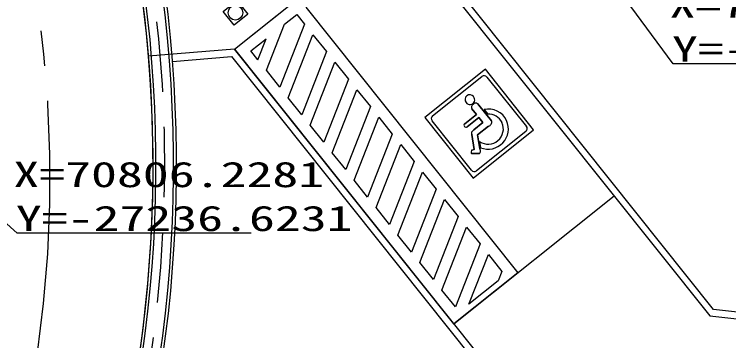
# Model space of a CAD drawing. Units: millimetres on the paper. Extents: x -210 to 190, y -138 to 150.
# Drawn here: x -27.49 to -7.16, y -43.76 to -34.47 of the extents above; entities that cross this region are included whole.
import ezdxf
from ezdxf.enums import TextEntityAlignment as Align

# ---------------------------------------------------------------- set-up
doc = ezdxf.new("R2010")
doc.units = ezdxf.units.MM
doc.linetypes.add('CHAIN2', pattern=[12, 9, -1, 1, -1])
doc.linetypes.add('DASHED2', pattern=[3, 2, -1])
for name, color, linetype in [('0-8_D-STR-1-計線1_計画', 7, 'Continuous'), ('0-C_D-STR-BMK-CLINE', 7, 'CHAIN2'), ('1-2_D-STR-2-計線2_補助', 7, 'Continuous'), ('1-3_D-STR-5-1排水', 7, 'Continuous'), ('1-8_一般', 7, 'Continuous'), ('1-9_D-STR-5-2排水-ＣＬ', 7, 'DASHED2'), ('1-B_D-STR-DIM-3座標', 7, 'Continuous')]:
    doc.layers.add(name, color=color, linetype=linetype)
doc.styles.add('ＭＳ ゴシック', font='')
doc.styles.get('ＭＳ ゴシック').set_extended_font_data('MS Gothic')

msp = doc.modelspace()

# ---------------------------------------------------------------- linework, layer by layer
at = {"layer": '0-8_D-STR-1-計線1_計画'}
for p, q in [((-16.663, -31.826), (-7.696, -43.056)), ((-20.753, -35.519), (-20.323, -35.175)), ((-20.555, -35.767), (-20.323, -35.175)), ((-21.222, -35.466), (-23.667, -35.669)), ((-21.222, -35.466), (-14.326, -44.102)), ((-20.555, -35.767), (-20.753, -35.519)), ((-15.586, -37.364), (-14.182, -36.244)), ((-14.039, -36.26), (-12.918, -37.663)), ((-14.446, -37.043), (-14.426, -37.027)), ((-14.426, -37.027), (-14.446, -37.043)), ((-14.018, -37.314), (-14.12, -37.186)), ((-14.12, -37.186), (-14.018, -37.314)), ((-14.481, -38.911), (-15.602, -37.508)), ((-14.271, -37.408), (-14.604, -37.674)), ((-12.934, -37.807), (-14.338, -38.927)), ((-14.221, -38.27), (-14.249, -38.094)), ((-14.249, -38.094), (-14.221, -38.27)), ((-14.255, -38.434), (-14.466, -38.432)), ((-14.466, -38.432), (-14.255, -38.434)), ((-14.982, -43.281), (-10.424, -39.641)), ((-7.696, -43.056), (-1.835, -43.713))]:
    msp.add_line(p, q, dxfattribs=at)
for points in [[(-21.222, -35.466), (-16.663, -31.826), (-17.402, -26.973)], [(-19.19, -34.271), (-13.159, -41.825), (-14.982, -43.281), (-21.222, -35.466), (-19.398, -34.01)], [(-14.673, -37.587), (-14.34, -37.321), (-14.469, -37.16)], [(-14.469, -37.16), (-14.34, -37.321), (-14.673, -37.587)], [(-14.302, -37.02), (-14.271, -37.058), (-13.915, -37.504)], [(-13.915, -37.504), (-14.271, -37.058), (-14.302, -37.02)], [(-14.604, -37.674), (-14.271, -37.408), (-14.153, -37.556), (-14.409, -37.761), (-14.464, -37.804)], [(-14.464, -37.804), (-14.409, -37.761), (-14.153, -37.556), (-14.271, -37.408)], [(-13.993, -37.657), (-14.307, -37.908), (-14.245, -38.298)], [(-14.245, -38.298), (-14.307, -37.908), (-13.993, -37.657)], [(-14.469, -38.339), (-14.401, -38.324), (-14.47, -37.891)], [(-14.47, -37.891), (-14.401, -38.324), (-14.469, -38.339)]]:
    msp.add_lwpolyline(points, dxfattribs=at)
for points in [[(-19.451, -34.479), (-19.229, -34.756), (-19.931, -36.548), (-20.315, -36.068), (-19.802, -34.759)], [(-18.605, -35.538), (-19.307, -37.33), (-19.691, -36.849), (-18.989, -35.057)], [(-17.981, -36.319), (-18.683, -38.111), (-19.067, -37.63), (-18.365, -35.839)], [(-14.085, -36.038), (-15.808, -37.414), (-14.436, -39.133), (-12.712, -37.757)], [(-18.059, -38.893), (-18.443, -38.412), (-17.741, -36.62), (-17.357, -37.101)], [(-17.435, -39.674), (-17.819, -39.193), (-17.117, -37.401), (-16.733, -37.882)], [(-16.811, -40.455), (-17.195, -39.975), (-16.493, -38.183), (-16.109, -38.664)], [(-16.187, -41.237), (-16.571, -40.756), (-15.869, -38.964), (-15.485, -39.445)], [(-15.563, -42.018), (-15.947, -41.538), (-15.245, -39.746), (-14.861, -40.226)], [(-14.939, -42.8), (-15.323, -42.319), (-14.621, -40.527), (-14.237, -41.008)], [(-13.613, -41.789), (-13.719, -42.059), (-14.551, -42.723), (-13.997, -41.309)]]:
    msp.add_lwpolyline(points, close=True, dxfattribs=at)
for centre, radius, start, end in [((-61.038, -38.775), 37.5, 308.6506, 11.7707), ((-14.119, -36.323), 0.102, 38.6058, 128.6058), ((-14.526, -36.902), 0.138, 38.6058, 218.6058), ((-14.526, -36.902), 0.138, 38.6058, 218.6058), ((-14.526, -36.902), 0.138, 218.6058, 38.6058), ((-14.526, -36.902), 0.138, 218.6058, 38.6058), ((-14.371, -37.126), 0.113, 132.0871, 173.3574), ((-14.371, -37.126), 0.113, 132.0871, 173.3574), ((-14.42, -37.121), 0.0629, 173.3574, 218.6058), ((-14.42, -37.121), 0.0629, 173.3574, 218.6058), ((-14.351, -37.121), 0.12, 79.9818, 128.6058), ((-14.351, -37.121), 0.12, 79.9821, 128.605), ((-14.339, -37.049), 0.0474, 38.6058, 79.9816), ((-14.339, -37.049), 0.0474, 38.6058, 79.9823), ((-13.992, -37.733), 0.562, 24.9119, 103.2285), ((-13.992, -37.733), 0.562, 24.9119, 103.2285), ((-15.522, -37.444), 0.102, 128.6058, 218.6058), ((-13.992, -37.733), 0.42, 24.9696, 93.5594), ((-13.992, -37.733), 0.42, 24.9696, 93.5594), ((-14.639, -37.63), 0.0557, 128.6058, 308.6058), ((-14.639, -37.63), 0.0557, 128.6058, 308.6058), ((-14.006, -37.736), 0.433, 235.8053, 24.5157), ((-14.006, -37.736), 0.433, 235.8053, 24.5157), ((-14.006, -37.736), 0.576, 248.0216, 24.5717), ((-14.006, -37.736), 0.576, 248.0216, 24.5717), ((-13.995, -37.544), 0.0951, 321.7596, 355.9357), ((-13.995, -37.544), 0.0951, 321.7596, 355.9357), ((-13.967, -37.546), 0.0666, 355.9357, 38.6058), ((-13.967, -37.546), 0.0666, 355.9357, 38.6058), ((-14.063, -37.49), 0.182, 292.8333, 321.7596), ((-14.063, -37.49), 0.182, 292.8333, 321.7596), ((-12.998, -37.727), 0.102, 308.6058, 38.6058), ((-14.417, -37.851), 0.066, 135.1938, 216.8568), ((-14.417, -37.851), 0.066, 135.1938, 216.8568), ((-14.406, -38.388), 0.0863, 153.5539, 202.3483), ((-14.406, -38.388), 0.0863, 153.5539, 202.3483), ((-14.465, -38.359), 0.0205, 102.1824, 153.5539), ((-14.465, -38.359), 0.0205, 102.1824, 153.5539), ((-14.27, -38.329), 0.04, 13.3157, 51.5433), ((-14.27, -38.329), 0.04, 13.3157, 51.5433), ((-14.352, -38.366), 0.127, 331.7457, 350.0127), ((-14.352, -38.366), 0.127, 331.7457, 350.0127), ((-14.419, -38.364), 0.193, 352.9522, 13.3157), ((-14.419, -38.364), 0.193, 352.9522, 13.3157), ((-14.469, -38.414), 0.0184, 202.3483, 276.5274), ((-14.469, -38.414), 0.0184, 202.3483, 276.5274), ((-14.257, -38.415), 0.0195, 274.0237, 325.9146), ((-14.257, -38.415), 0.0195, 274.0237, 325.9146), ((-14.402, -38.848), 0.102, 218.6058, 308.6058)]:
    msp.add_arc(centre, radius, start, end, dxfattribs=at)
at = {"layer": '0-C_D-STR-BMK-CLINE'}
for centre, radius, start, end in [((-65.647, 1.235), 44.167, 141.3594, 336.3279), ((-61.469, -39.119), 35, 309.5532, 24.8184)]:
    msp.add_arc(centre, radius, start, end, dxfattribs=at)
at = {"layer": '1-2_D-STR-2-計線2_補助'}
for points in [[(6.914, -36.461), (5.36, -37.703), (-1.895, -43.505), (-7.592, -42.867), (-16.473, -31.743), (-17.203, -26.951)], [(-22.986, -35.813), (-21.311, -35.674), (-12.402, -46.832), (-11.882, -47.484)]]:
    msp.add_lwpolyline(points, dxfattribs=at)
at = {"layer": '1-3_D-STR-5-1排水'}
for radius, end in [(38.083, 11.4705), (38.167, 11.4713), (37.5, 11.4647), (37.583, 11.4655)]:
    msp.add_arc((-61.038, -38.775), radius, 308.6506, end, dxfattribs=at)
at = {"layer": '1-8_一般'}
msp.add_lwpolyline([(-21.234, -34.783), (-21.546, -34.392), (-21.155, -34.08)], dxfattribs=at)
msp.add_lwpolyline([(-20.843, -34.471), (-21.234, -34.783), (-21.546, -34.392), (-21.155, -34.08)], close=True, dxfattribs=at)
msp.add_circle((-21.195, -34.431), 0.208, dxfattribs=at)
at = {"layer": '1-9_D-STR-5-2排水-ＣＬ'}
msp.add_arc((-61.038, -38.775), 37.833, 308.6506, 11.468, dxfattribs=at)
at = {"layer": '1-B_D-STR-DIM-3座標'}
for points in [[(-2.086, -35.885), (-8.741, -35.885), (-12.06, -31.379)], [(-20.752, -40.704), (-27.407, -40.704), (-32.452, -36.157)]]:
    msp.add_lwpolyline(points, dxfattribs=at)

# ---------------------------------------------------------------- texts
at = {"layer": '1-B_D-STR-DIM-3座標', "color": 4, "style": 'ＭＳ ゴシック', "width": 1.5}
for s, p in [('X=70809.6544', (-8.847, -34.788)), ('Y=-27224.5324', (-8.776, -36.038)), ('X=70806.2281', (-27.513, -39.608)), ('Y=-27236.6231', (-27.441, -40.858))]:
    msp.add_text(s, height=0.7221, dxfattribs=at).set_placement(p, align=Align.BOTTOM_LEFT)

doc.saveas('drawing.dxf')
